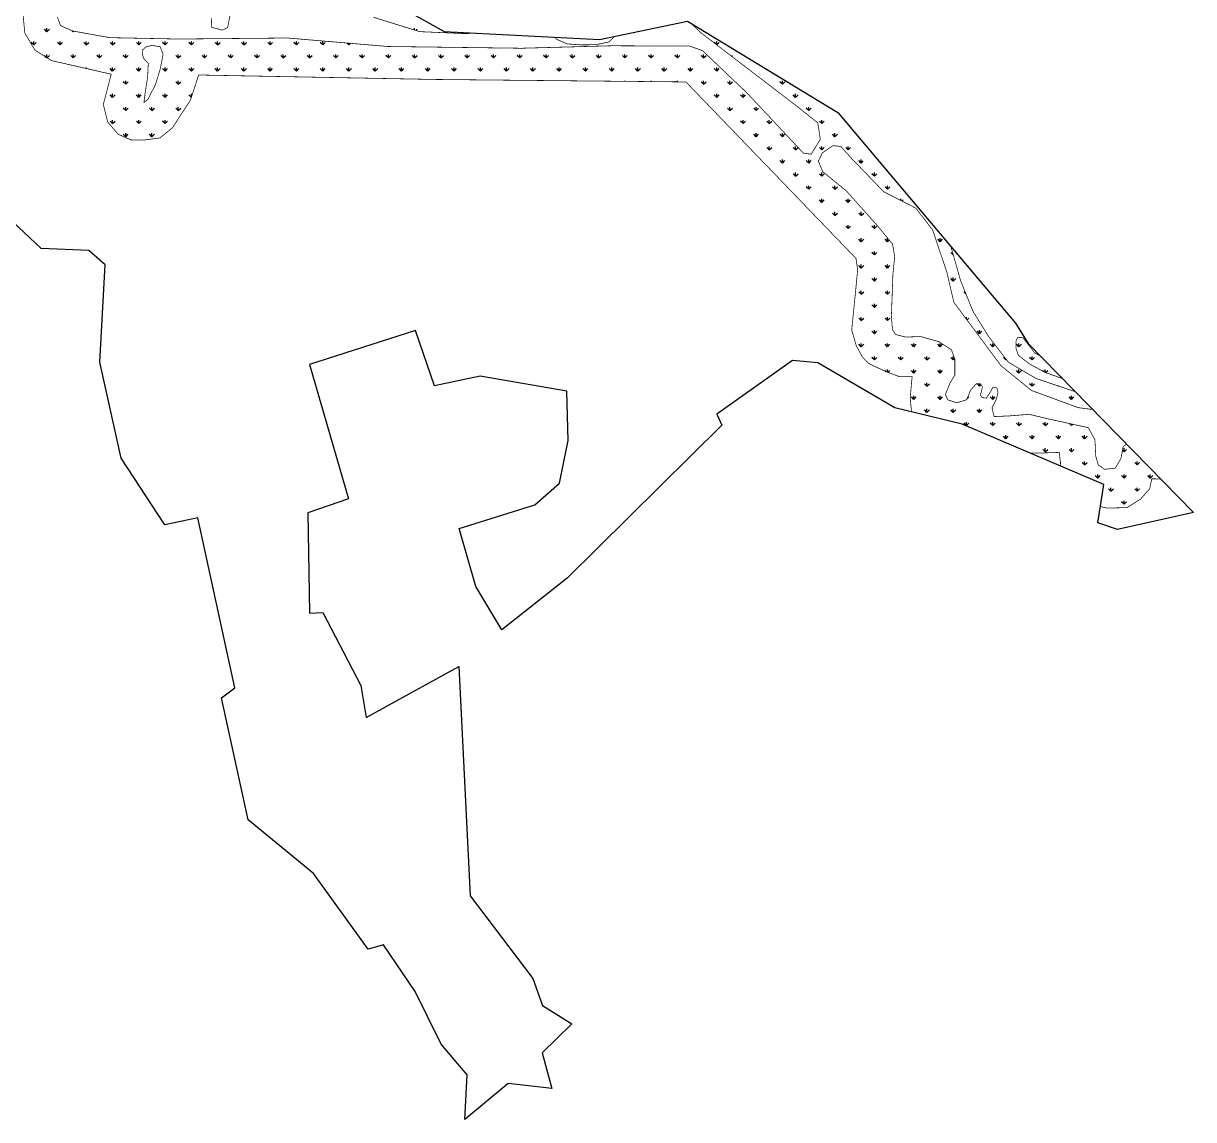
# Model space of a CAD drawing. Header units: metres. Extents: x 258845 to 261959, y 2180031 to 2183042.
# Drawn here: x 260359 to 261959, y 2180031 to 2181531 of the extents above; entities that cross this region are included whole.
import ezdxf

# ---------------------------------------------------------------- set-up
doc = ezdxf.new("R2010")
doc.units = ezdxf.units.M
doc.layers.add('MANGROOVES BUFFER ZONE', color=120, linetype='Continuous')
doc.layers.add('village', color=3, linetype='Continuous')

msp = doc.modelspace()

# ---------------------------------------------------------------- linework, layer by layer
at = {"layer": 'MANGROOVES BUFFER ZONE', "linetype": 'Continuous'}
for p, q in [((260391.5, 2181519.7), (260388.1, 2181523.1)), ((260391.5, 2181519.7), (260391.5, 2181524.5)), ((260391.5, 2181519.7), (260394.9, 2181523.1)), ((260427.4, 2181519.7), (260426.2, 2181521)), ((260427.4, 2181519.7), (260427.4, 2181520.7)), ((260427.4, 2181519.7), (260428.2, 2181520.5)), ((260891.1, 2181523), (260891, 2181523.1)), ((260894.4, 2181522), (260894.4, 2181524.5)), ((260896.1, 2181521.5), (260897.8, 2181523.1)), ((260373.5, 2181501.8), (260370.2, 2181505.1)), ((260373.5, 2181501.8), (260373.5, 2181506.5)), ((260373.5, 2181501.8), (260376.9, 2181505.1)), ((260409.5, 2181501.8), (260406.1, 2181505.1)), ((260409.5, 2181501.8), (260409.5, 2181506.5)), ((260409.5, 2181501.8), (260412.8, 2181505.1)), ((260445.4, 2181501.8), (260442, 2181505.1)), ((260445.4, 2181501.8), (260445.4, 2181506.5)), ((260445.4, 2181501.8), (260448.8, 2181505.1)), ((260481.3, 2181501.8), (260477.9, 2181505.1)), ((260481.3, 2181501.8), (260481.3, 2181506.5)), ((260481.3, 2181501.8), (260484.7, 2181505.1)), ((260517.2, 2181501.8), (260513.9, 2181505.1)), ((260517.2, 2181501.8), (260517.2, 2181506.5)), ((260517.2, 2181501.8), (260520.6, 2181505.1)), ((260553.2, 2181501.8), (260549.8, 2181505.1)), ((260553.2, 2181501.8), (260553.2, 2181506.5)), ((260553.2, 2181501.8), (260556.5, 2181505.1)), ((260589.1, 2181501.8), (260585.7, 2181505.1)), ((260589.1, 2181501.8), (260589.1, 2181506.5)), ((260589.1, 2181501.8), (260592.4, 2181505.1)), ((260625, 2181501.8), (260621.6, 2181505.1)), ((260625, 2181501.8), (260625, 2181506.5)), ((260625, 2181501.8), (260628.4, 2181505.1)), ((260660.9, 2181501.8), (260657.5, 2181505.1)), ((260660.9, 2181501.8), (260660.9, 2181506.5)), ((260660.9, 2181501.8), (260664.3, 2181505.1)), ((260696.8, 2181501.8), (260693.5, 2181505.1)), ((260696.8, 2181501.8), (260696.8, 2181506.5)), ((260696.8, 2181501.8), (260700.2, 2181505.1)), ((260732.8, 2181501.8), (260729.4, 2181505.1)), ((260732.8, 2181501.8), (260732.8, 2181506.5)), ((260732.8, 2181501.8), (260736.1, 2181505.1)), ((260768.7, 2181501.8), (260765.3, 2181505.1)), ((260768.7, 2181501.8), (260768.7, 2181506.5)), ((260768.7, 2181501.8), (260772, 2181505.1)), ((260804.6, 2181501.8), (260802.1, 2181504.2)), ((260804.6, 2181501.8), (260804.6, 2181504)), ((260804.6, 2181501.8), (260806.7, 2181503.9)), ((261307.5, 2181501.8), (261304.1, 2181505.1)), ((261307.5, 2181501.8), (261307.5, 2181506.5)), ((261307.5, 2181501.8), (261310.9, 2181505.1)), ((260390.7, 2181484.6), (260388.1, 2181487.2)), ((260391.5, 2181484.1), (260391.5, 2181488.6)), ((260391.7, 2181484), (260394.9, 2181487.2)), ((260427.4, 2181483.8), (260424.1, 2181487.2)), ((260427.4, 2181483.8), (260427.4, 2181488.6)), ((260427.4, 2181483.8), (260430.8, 2181487.2)), ((260463.3, 2181483.8), (260460, 2181487.2)), ((260463.3, 2181483.8), (260463.3, 2181488.6)), ((260463.3, 2181483.8), (260466.7, 2181487.2)), ((260499.3, 2181483.8), (260495.9, 2181487.2)), ((260499.3, 2181483.8), (260499.3, 2181488.6)), ((260499.3, 2181483.8), (260502.6, 2181487.2)), ((260571.1, 2181483.8), (260567.7, 2181487.2)), ((260571.1, 2181483.8), (260571.1, 2181488.6)), ((260571.1, 2181483.8), (260574.5, 2181487.2)), ((260607, 2181483.8), (260603.7, 2181487.2)), ((260607, 2181483.8), (260607, 2181488.6)), ((260607, 2181483.8), (260610.4, 2181487.2)), ((260643, 2181483.8), (260639.6, 2181487.2)), ((260643, 2181483.8), (260643, 2181488.6)), ((260643, 2181483.8), (260646.3, 2181487.2)), ((260678.9, 2181483.8), (260675.5, 2181487.2)), ((260678.9, 2181483.8), (260678.9, 2181488.6)), ((260678.9, 2181483.8), (260682.2, 2181487.2)), ((260714.8, 2181483.8), (260711.4, 2181487.2)), ((260714.8, 2181483.8), (260714.8, 2181488.6)), ((260714.8, 2181483.8), (260718.2, 2181487.2)), ((260750.7, 2181483.8), (260747.3, 2181487.2)), ((260750.7, 2181483.8), (260750.7, 2181488.6)), ((260750.7, 2181483.8), (260754.1, 2181487.2)), ((260786.6, 2181483.8), (260783.3, 2181487.2)), ((260786.6, 2181483.8), (260786.6, 2181488.6)), ((260786.6, 2181483.8), (260790, 2181487.2)), ((260822.6, 2181483.8), (260819.2, 2181487.2)), ((260822.6, 2181483.8), (260822.6, 2181488.6)), ((260822.6, 2181483.8), (260825.9, 2181487.2)), ((260858.5, 2181483.8), (260855.1, 2181487.2)), ((260858.5, 2181483.8), (260858.5, 2181488.6)), ((260858.5, 2181483.8), (260861.8, 2181487.2)), ((260894.4, 2181483.8), (260891, 2181487.2)), ((260894.4, 2181483.8), (260894.4, 2181488.6)), ((260894.4, 2181483.8), (260897.8, 2181487.2)), ((260930.3, 2181483.8), (260927, 2181487.2)), ((260930.3, 2181483.8), (260930.3, 2181488.6)), ((260930.3, 2181483.8), (260933.7, 2181487.2)), ((260966.2, 2181483.8), (260962.9, 2181487.2)), ((260966.2, 2181483.8), (260966.2, 2181488.6)), ((260966.2, 2181483.8), (260969.6, 2181487.2)), ((261002.2, 2181483.8), (260998.8, 2181487.2)), ((261002.2, 2181483.8), (261002.2, 2181488.6)), ((261002.2, 2181483.8), (261005.5, 2181487.2)), ((261038.1, 2181483.8), (261034.7, 2181487.2)), ((261038.1, 2181483.8), (261038.1, 2181488.6)), ((261038.1, 2181483.8), (261041.5, 2181487.2)), ((261074, 2181483.8), (261070.6, 2181487.2)), ((261074, 2181483.8), (261074, 2181488.6)), ((261074, 2181483.8), (261077.4, 2181487.2)), ((261109.9, 2181483.8), (261106.6, 2181487.2)), ((261109.9, 2181483.8), (261109.9, 2181488.6)), ((261109.9, 2181483.8), (261113.3, 2181487.2)), ((261145.8, 2181483.8), (261142.5, 2181487.2)), ((261145.8, 2181483.8), (261145.8, 2181488.6)), ((261145.8, 2181483.8), (261149.2, 2181487.2)), ((261181.8, 2181483.8), (261178.4, 2181487.2)), ((261181.8, 2181483.8), (261181.8, 2181488.6)), ((261181.8, 2181483.8), (261185.1, 2181487.2)), ((261217.7, 2181483.8), (261214.3, 2181487.2)), ((261217.7, 2181483.8), (261217.7, 2181488.6)), ((261217.7, 2181483.8), (261221.1, 2181487.2)), ((261253.6, 2181483.8), (261250.2, 2181487.2)), ((261253.6, 2181483.8), (261253.6, 2181488.6)), ((261253.6, 2181483.8), (261257, 2181487.2)), ((261289.5, 2181483.8), (261286.2, 2181487.2)), ((261289.5, 2181483.8), (261289.5, 2181488.6)), ((261289.5, 2181483.8), (261292.9, 2181487.2)), ((261325.5, 2181487.9), (261325.5, 2181488.6)), ((261327.8, 2181486.1), (261328.8, 2181487.2)), ((260445.4, 2181469.4), (260445.4, 2181470.6)), ((260448.3, 2181468.7), (260448.8, 2181469.2)), ((260481.3, 2181465.9), (260477.9, 2181469.2)), ((260481.3, 2181465.9), (260481.3, 2181470.6)), ((260481.3, 2181465.9), (260484.7, 2181469.2)), ((260517.2, 2181465.9), (260513.9, 2181469.2)), ((260517.2, 2181465.9), (260517.2, 2181470.6)), ((260517.2, 2181465.9), (260520.6, 2181469.2)), ((260553.2, 2181465.9), (260549.8, 2181469.2)), ((260553.2, 2181465.9), (260553.2, 2181470.6)), ((260553.2, 2181465.9), (260556.5, 2181469.2)), ((260589.1, 2181465.9), (260585.7, 2181469.2)), ((260589.1, 2181465.9), (260589.1, 2181470.6)), ((260589.1, 2181465.9), (260592.4, 2181469.2)), ((260625, 2181465.9), (260621.6, 2181469.2)), ((260625, 2181465.9), (260625, 2181470.6)), ((260625, 2181465.9), (260628.4, 2181469.2)), ((260660.9, 2181465.9), (260657.5, 2181469.2)), ((260660.9, 2181465.9), (260660.9, 2181470.6)), ((260660.9, 2181465.9), (260664.3, 2181469.2)), ((260696.8, 2181465.9), (260693.5, 2181469.2)), ((260696.8, 2181465.9), (260696.8, 2181470.6)), ((260696.8, 2181465.9), (260700.2, 2181469.2)), ((260732.8, 2181465.9), (260729.4, 2181469.2)), ((260732.8, 2181465.9), (260732.8, 2181470.6)), ((260732.8, 2181465.9), (260736.1, 2181469.2)), ((260768.7, 2181465.9), (260765.3, 2181469.2)), ((260768.7, 2181465.9), (260768.7, 2181470.6)), ((260768.7, 2181465.9), (260772, 2181469.2)), ((260804.6, 2181465.9), (260801.2, 2181469.2)), ((260804.6, 2181465.9), (260804.6, 2181470.6)), ((260804.6, 2181465.9), (260808, 2181469.2)), ((260840.5, 2181465.9), (260837.2, 2181469.2)), ((260840.5, 2181465.9), (260840.5, 2181470.6)), ((260840.5, 2181465.9), (260843.9, 2181469.2)), ((260876.4, 2181465.9), (260873.1, 2181469.2)), ((260876.4, 2181465.9), (260876.4, 2181470.6)), ((260876.4, 2181465.9), (260879.8, 2181469.2)), ((260912.4, 2181465.9), (260909, 2181469.2)), ((260912.4, 2181465.9), (260912.4, 2181470.6)), ((260912.4, 2181465.9), (260915.7, 2181469.2)), ((260948.3, 2181465.9), (260944.9, 2181469.2)), ((260948.3, 2181465.9), (260948.3, 2181470.6)), ((260948.3, 2181465.9), (260951.6, 2181469.2)), ((260984.2, 2181465.9), (260980.8, 2181469.2)), ((260984.2, 2181465.9), (260984.2, 2181470.6)), ((260984.2, 2181465.9), (260987.6, 2181469.2)), ((261020.1, 2181465.9), (261016.8, 2181469.2)), ((261020.1, 2181465.9), (261020.1, 2181470.6)), ((261020.1, 2181465.9), (261023.5, 2181469.2)), ((261056, 2181465.9), (261052.7, 2181469.2)), ((261056, 2181465.9), (261056, 2181470.6)), ((261056, 2181465.9), (261059.4, 2181469.2)), ((261092, 2181465.9), (261088.6, 2181469.2)), ((261092, 2181465.9), (261092, 2181470.6)), ((261092, 2181465.9), (261095.3, 2181469.2)), ((261127.9, 2181465.9), (261124.5, 2181469.2)), ((261127.9, 2181465.9), (261127.9, 2181470.6)), ((261127.9, 2181465.9), (261131.3, 2181469.2)), ((261163.8, 2181465.9), (261160.4, 2181469.2)), ((261163.8, 2181465.9), (261163.8, 2181470.6)), ((261163.8, 2181465.9), (261167.2, 2181469.2)), ((261199.7, 2181465.9), (261196.4, 2181469.2)), ((261199.7, 2181465.9), (261199.7, 2181470.6)), ((261199.7, 2181465.9), (261203.1, 2181469.2)), ((261235.7, 2181465.9), (261232.3, 2181469.2)), ((261235.7, 2181465.9), (261235.7, 2181470.6)), ((261235.7, 2181465.9), (261239, 2181469.2)), ((261271.6, 2181465.9), (261268.2, 2181469.2)), ((261271.6, 2181465.9), (261271.6, 2181470.6)), ((261271.6, 2181465.9), (261274.9, 2181469.2)), ((261307.5, 2181465.9), (261304.1, 2181469.2)), ((261307.5, 2181465.9), (261307.5, 2181470.6)), ((261307.5, 2181465.9), (261310.9, 2181469.2)), ((260499.3, 2181447.9), (260495.9, 2181451.3)), ((260499.3, 2181447.9), (260499.3, 2181452.7)), ((260499.3, 2181447.9), (260502.6, 2181451.3)), ((260571.1, 2181447.9), (260567.7, 2181451.3)), ((260571.1, 2181447.9), (260571.1, 2181452.7)), ((260571.1, 2181447.9), (260574.5, 2181451.3)), ((261109.9, 2181452.5), (261109.9, 2181452.7)), ((261145.8, 2181452.2), (261145.8, 2181452.7)), ((261181.8, 2181451.8), (261181.8, 2181452.7)), ((261217.7, 2181451.4), (261217.7, 2181452.7)), ((261250.4, 2181451.1), (261250.2, 2181451.3)), ((261253.6, 2181451.1), (261253.6, 2181452.7)), ((261256.8, 2181451.1), (261257, 2181451.3)), ((261289.5, 2181447.9), (261286.2, 2181451.3)), ((261289.5, 2181447.9), (261289.5, 2181452.7)), ((261289.5, 2181447.9), (261292.9, 2181451.3)), ((261325.5, 2181447.9), (261322.1, 2181451.3)), ((261325.5, 2181447.9), (261325.5, 2181452.7)), ((261325.5, 2181447.9), (261328.8, 2181451.3)), ((261397.3, 2181447.9), (261393.9, 2181451.3)), ((261397.3, 2181447.9), (261397.3, 2181452.7)), ((261397.3, 2181447.9), (261400.7, 2181451.3)), ((260481.3, 2181429.9), (260477.9, 2181433.3)), ((260481.3, 2181429.9), (260481.3, 2181434.7)), ((260481.3, 2181429.9), (260484.7, 2181433.3)), ((260517.2, 2181429.9), (260513.9, 2181433.3)), ((260517.2, 2181429.9), (260517.2, 2181434.7)), ((260517.2, 2181429.9), (260520.6, 2181433.3)), ((260553.2, 2181429.9), (260549.8, 2181433.3)), ((260553.2, 2181429.9), (260553.2, 2181434.7)), ((260553.2, 2181429.9), (260556.5, 2181433.3)), ((260589, 2181430), (260585.7, 2181433.3)), ((260589.1, 2181430.1), (260589.1, 2181434.7)), ((261307.5, 2181429.9), (261304.1, 2181433.3)), ((261307.5, 2181429.9), (261307.5, 2181434.7)), ((261307.5, 2181429.9), (261310.9, 2181433.3)), ((261343.4, 2181429.9), (261340, 2181433.3)), ((261343.4, 2181429.9), (261343.4, 2181434.7)), ((261343.4, 2181429.9), (261346.8, 2181433.3)), ((261415.3, 2181429.9), (261411.9, 2181433.3)), ((261415.3, 2181429.9), (261415.3, 2181434.7)), ((261415.3, 2181429.9), (261418.6, 2181433.3)), ((260499.3, 2181412), (260495.9, 2181415.3)), ((260499.3, 2181412), (260499.3, 2181416.7)), ((260499.3, 2181412), (260502.6, 2181415.3)), ((260535.2, 2181412), (260531.8, 2181415.3)), ((260535.2, 2181412), (260535.2, 2181416.7)), ((260535.2, 2181412), (260538.6, 2181415.3)), ((260571.1, 2181412), (260567.7, 2181415.3)), ((260571.1, 2181412), (260571.1, 2181416.7)), ((260571.1, 2181412), (260574.5, 2181415.3)), ((261325.5, 2181412), (261322.1, 2181415.3)), ((261325.5, 2181412), (261325.5, 2181416.7)), ((261325.5, 2181412), (261328.8, 2181415.3)), ((261361.4, 2181412), (261358, 2181415.3)), ((261361.4, 2181412), (261361.4, 2181416.7)), ((261361.4, 2181412), (261364.7, 2181415.3)), ((261433.2, 2181412), (261429.8, 2181415.3)), ((261433.2, 2181412), (261433.2, 2181416.7)), ((261433.2, 2181412), (261436.6, 2181415.3)), ((260481.3, 2181394), (260481.3, 2181398.8)), ((260517.2, 2181394), (260517.2, 2181398.8)), ((260553.2, 2181394), (260553.2, 2181398.8)), ((261343.4, 2181394), (261343.4, 2181398.8)), ((261379.3, 2181394), (261379.3, 2181398.8)), ((261451.2, 2181394), (261451.2, 2181398.8)), ((260481.3, 2181394), (260477.9, 2181397.4)), ((260481.3, 2181394), (260484.7, 2181397.4)), ((260517.2, 2181394), (260513.9, 2181397.4)), ((260517.2, 2181394), (260520.6, 2181397.4)), ((260553.2, 2181394), (260549.8, 2181397.4)), ((260553.2, 2181394), (260556.5, 2181397.4)), ((261343.4, 2181394), (261340, 2181397.4)), ((261343.4, 2181394), (261346.8, 2181397.4)), ((261379.3, 2181394), (261376, 2181397.4)), ((261379.3, 2181394), (261382.7, 2181397.4)), ((261451.2, 2181394), (261447.8, 2181397.4)), ((261451.2, 2181394), (261454.5, 2181397.4)), ((260499.3, 2181376.1), (260495.9, 2181379.4)), ((260499.3, 2181376.1), (260499.3, 2181380.8)), ((260499.3, 2181376.1), (260502.6, 2181379.4)), ((260535.2, 2181376.1), (260531.8, 2181379.4)), ((260535.2, 2181376.1), (260535.2, 2181380.8)), ((260535.2, 2181376.1), (260538.6, 2181379.4)), ((261361.4, 2181376.1), (261358, 2181379.4)), ((261361.4, 2181376.1), (261361.4, 2181380.8)), ((261361.4, 2181376.1), (261364.7, 2181379.4)), ((261397.3, 2181376.1), (261393.9, 2181379.4)), ((261397.3, 2181376.1), (261397.3, 2181380.8)), ((261397.3, 2181376.1), (261400.7, 2181379.4)), ((261469.1, 2181376.1), (261465.8, 2181379.4)), ((261469.1, 2181376.1), (261469.1, 2181380.8)), ((261469.1, 2181376.1), (261472.5, 2181379.4)), ((261379.3, 2181358.1), (261376, 2181361.5)), ((261379.3, 2181358.1), (261379.3, 2181362.9)), ((261379.3, 2181358.1), (261382.7, 2181361.5)), ((261415.3, 2181358.1), (261411.9, 2181361.5)), ((261415.3, 2181358.1), (261415.3, 2181362.9)), ((261415.3, 2181358.1), (261418.6, 2181361.4)), ((261451.2, 2181358.1), (261447.8, 2181361.5)), ((261451.2, 2181358.1), (261451.2, 2181362.9)), ((261451.2, 2181358.1), (261454.5, 2181361.5)), ((261487.1, 2181358.1), (261483.7, 2181361.5)), ((261487.1, 2181358.1), (261487.1, 2181362.9)), ((261487.1, 2181358.1), (261490.5, 2181361.5)), ((261397.3, 2181340.1), (261393.9, 2181343.5)), ((261397.3, 2181340.1), (261397.3, 2181344.9)), ((261397.3, 2181340.1), (261400.7, 2181343.5)), ((261433.2, 2181340.1), (261429.8, 2181343.5)), ((261433.2, 2181340.1), (261433.2, 2181344.9)), ((261433.2, 2181340.1), (261436.6, 2181343.5)), ((261505.1, 2181340.1), (261501.7, 2181343.5)), ((261505.1, 2181340.1), (261505.1, 2181344.9)), ((261505.1, 2181340.1), (261507.8, 2181342.9)), ((261415.3, 2181322.2), (261411.9, 2181325.5)), ((261415.3, 2181322.2), (261415.3, 2181326.9)), ((261415.3, 2181322.2), (261418.6, 2181325.5)), ((261451.2, 2181322.2), (261447.8, 2181325.5)), ((261451.2, 2181322.2), (261451.2, 2181326.9)), ((261451.2, 2181322.2), (261454.5, 2181325.5)), ((261523, 2181322.2), (261519.7, 2181325.5)), ((261523, 2181322.2), (261523, 2181326.9)), ((261523, 2181322.2), (261526.4, 2181325.5)), ((261433.2, 2181304.2), (261429.8, 2181307.6)), ((261433.2, 2181304.2), (261433.2, 2181309)), ((261433.2, 2181304.2), (261436.6, 2181307.6)), ((261469.1, 2181304.2), (261465.8, 2181307.6)), ((261469.1, 2181304.2), (261469.1, 2181309)), ((261469.1, 2181304.2), (261472.5, 2181307.6)), ((261541, 2181304.2), (261537.6, 2181307.6)), ((261541, 2181304.2), (261541, 2181309)), ((261541, 2181304.2), (261544.3, 2181307.6)), ((261451.2, 2181286.3), (261447.8, 2181289.6)), ((261451.2, 2181286.3), (261451.2, 2181291)), ((261451.2, 2181286.3), (261454.5, 2181289.6)), ((261487.1, 2181286.3), (261483.7, 2181289.6)), ((261487.1, 2181286.3), (261487.1, 2181291)), ((261487.1, 2181286.3), (261490.5, 2181289.6)), ((261558.9, 2181288.9), (261558.9, 2181291)), ((261560.7, 2181288), (261562.3, 2181289.6)), ((261469.1, 2181268.3), (261465.8, 2181271.7)), ((261469.1, 2181268.3), (261469.1, 2181273.1)), ((261469.1, 2181268.3), (261472.5, 2181271.7)), ((261505.1, 2181268.3), (261501.7, 2181271.7)), ((261505.1, 2181268.3), (261505.1, 2181273.1)), ((261505.1, 2181268.3), (261508.4, 2181271.7)), ((261487.1, 2181250.3), (261483.7, 2181253.7)), ((261487.1, 2181250.3), (261487.1, 2181255.1)), ((261487.1, 2181250.3), (261490.5, 2181253.7)), ((261523, 2181250.3), (261519.7, 2181253.7)), ((261523, 2181250.3), (261523, 2181255.1)), ((261523, 2181250.3), (261526.4, 2181253.7)), ((261505.1, 2181232.4), (261501.7, 2181235.7)), ((261505.1, 2181232.4), (261505.1, 2181237.1)), ((261505.1, 2181232.4), (261508.4, 2181235.7)), ((261541, 2181232.4), (261537.6, 2181235.7)), ((261541, 2181232.4), (261541, 2181237.1)), ((261541, 2181232.4), (261543.3, 2181234.7)), ((261612.8, 2181232.4), (261609.5, 2181235.7)), ((261612.8, 2181232.4), (261612.8, 2181237.1)), ((261612.8, 2181232.4), (261616.2, 2181235.7)), ((261490.2, 2181217.5), (261490.5, 2181217.8)), ((261523, 2181214.4), (261519.7, 2181217.8)), ((261523, 2181214.4), (261523, 2181219.2)), ((261523, 2181214.4), (261526.4, 2181217.8)), ((261630.8, 2181214.4), (261627.4, 2181217.8)), ((261630.8, 2181214.4), (261630.8, 2181214.5)), ((261630.8, 2181214.4), (261630.8, 2181214.4)), ((261505.1, 2181196.4), (261501.7, 2181199.8)), ((261505.1, 2181196.4), (261505.1, 2181201.2)), ((261505.1, 2181196.4), (261508.4, 2181199.8)), ((261541, 2181196.4), (261537.6, 2181199.8)), ((261541, 2181196.4), (261541, 2181201.2)), ((261541, 2181196.4), (261544.3, 2181199.8)), ((261523, 2181178.5), (261519.7, 2181181.9)), ((261523, 2181178.5), (261523, 2181183.3)), ((261523, 2181178.5), (261526.4, 2181181.9)), ((261630.8, 2181178.5), (261627.4, 2181181.9)), ((261630.8, 2181178.5), (261630.8, 2181183.3)), ((261630.8, 2181178.5), (261634.1, 2181181.9)), ((261505.1, 2181160.5), (261501.7, 2181163.9)), ((261505.1, 2181160.5), (261505.1, 2181165.3)), ((261505.1, 2181160.5), (261508.4, 2181163.9)), ((261541, 2181160.5), (261537.6, 2181163.9)), ((261541, 2181160.5), (261541, 2181165.3)), ((261541, 2181160.5), (261544.3, 2181163.9)), ((261648.1, 2181161.2), (261645.4, 2181163.9)), ((261523, 2181142.6), (261519.7, 2181145.9)), ((261523, 2181142.6), (261523, 2181147.3)), ((261523, 2181142.6), (261526.4, 2181145.9)), ((261505.1, 2181124.6), (261501.7, 2181128)), ((261505.1, 2181124.6), (261505.1, 2181129.4)), ((261505.1, 2181124.6), (261508.4, 2181128)), ((261541, 2181124.6), (261537.6, 2181128)), ((261541, 2181124.6), (261541, 2181129.4)), ((261541, 2181124.6), (261544.3, 2181128)), ((261648.7, 2181126.6), (261648.7, 2181129.4)), ((261649.6, 2181125.4), (261652.1, 2181128)), ((261523, 2181106.6), (261519.7, 2181110)), ((261523, 2181106.6), (261523, 2181111.4)), ((261523, 2181106.6), (261526.4, 2181110)), ((261666.7, 2181106.6), (261663.3, 2181110)), ((261666.7, 2181106.6), (261666.7, 2181111.4)), ((261666.7, 2181106.6), (261670.1, 2181110)), ((261505.1, 2181088.7), (261501.7, 2181092.1)), ((261505.1, 2181088.7), (261505.1, 2181093.4)), ((261505.1, 2181088.7), (261508.4, 2181092.1)), ((261541, 2181088.7), (261537.6, 2181092.1)), ((261541, 2181088.7), (261541, 2181093.4)), ((261541, 2181088.7), (261544.3, 2181092.1)), ((261576.9, 2181088.7), (261573.5, 2181092.1)), ((261576.9, 2181088.7), (261576.9, 2181093.4)), ((261576.9, 2181088.7), (261580.3, 2181092.1)), ((261612.8, 2181088.7), (261609.5, 2181092.1)), ((261612.8, 2181088.7), (261612.8, 2181093.4)), ((261612.8, 2181088.7), (261616.2, 2181092.1)), ((261684.7, 2181088.7), (261681.3, 2181092.1)), ((261684.7, 2181088.7), (261684.7, 2181093.4)), ((261684.7, 2181088.7), (261687.6, 2181091.7)), ((261720.6, 2181088.7), (261717.2, 2181092.1)), ((261720.6, 2181088.7), (261720.6, 2181093.4)), ((261720.6, 2181088.7), (261724, 2181092.1)), ((261523, 2181070.7), (261519.7, 2181074.1)), ((261523, 2181070.7), (261523, 2181075.5)), ((261523, 2181070.7), (261526.4, 2181074.1)), ((261558.9, 2181070.7), (261555.6, 2181074.1)), ((261558.9, 2181070.7), (261558.9, 2181075.5)), ((261558.9, 2181070.7), (261562.3, 2181074.1)), ((261594.9, 2181070.7), (261591.5, 2181074.1)), ((261594.9, 2181070.7), (261594.9, 2181075.5)), ((261594.9, 2181070.7), (261598.2, 2181074.1)), ((261630.8, 2181070.7), (261627.4, 2181074.1)), ((261630.8, 2181070.7), (261630.8, 2181075.5)), ((261630.8, 2181070.7), (261632.6, 2181072.6)), ((261702.6, 2181070.7), (261699.3, 2181074.1)), ((261702.6, 2181070.7), (261702.6, 2181072.2)), ((261702.6, 2181070.7), (261703.3, 2181071.4)), ((261738.5, 2181070.7), (261735.2, 2181074.1)), ((261738.5, 2181070.7), (261738.5, 2181075.5)), ((261738.5, 2181070.7), (261741.9, 2181074.1)), ((261539.1, 2181054.6), (261537.6, 2181056.1)), ((261541, 2181053.9), (261541, 2181057.5)), ((261541.8, 2181053.6), (261544.3, 2181056.1)), ((261576.9, 2181052.8), (261573.5, 2181056.1)), ((261576.9, 2181052.8), (261576.9, 2181057.5)), ((261576.9, 2181052.8), (261580.3, 2181056.1)), ((261612.8, 2181052.8), (261609.5, 2181056.1)), ((261612.8, 2181052.8), (261612.8, 2181057.5)), ((261612.8, 2181052.8), (261616.2, 2181056.1)), ((261720.6, 2181052.8), (261717.2, 2181056.1)), ((261720.6, 2181052.8), (261720.6, 2181057.5)), ((261720.6, 2181052.8), (261724, 2181056.1)), ((261754.4, 2181054.8), (261753.1, 2181056.1)), ((261756.5, 2181053.7), (261756.5, 2181057.5)), ((261757.1, 2181053.4), (261759.9, 2181056.1)), ((261594.9, 2181034.8), (261591.5, 2181038.2)), ((261594.9, 2181034.8), (261594.9, 2181039.6)), ((261594.9, 2181034.8), (261598.2, 2181038.2)), ((261666.7, 2181034.8), (261663.4, 2181038.1)), ((261666.7, 2181034.8), (261666.7, 2181038.3)), ((261666.7, 2181034.8), (261668.7, 2181036.8)), ((261738.5, 2181034.8), (261735.2, 2181038.2)), ((261738.5, 2181034.8), (261738.5, 2181039.6)), ((261738.5, 2181034.8), (261741.9, 2181038.2)), ((261774.5, 2181034.8), (261774, 2181035.2)), ((261774.5, 2181034.8), (261774.5, 2181035.1)), ((261774.5, 2181034.8), (261774.7, 2181035)), ((261576.9, 2181016.8), (261573.5, 2181020.2)), ((261576.9, 2181016.8), (261576.9, 2181021.6)), ((261576.9, 2181016.8), (261580.3, 2181020.2)), ((261612.8, 2181016.8), (261609.5, 2181020.2)), ((261612.8, 2181016.8), (261612.8, 2181021.6)), ((261612.8, 2181016.8), (261616.2, 2181020.2)), ((261649.7, 2181017.8), (261652.1, 2181020.2)), ((261684.7, 2181016.8), (261681.3, 2181020.2)), ((261684.7, 2181016.8), (261684.7, 2181021.6)), ((261684.7, 2181016.8), (261688, 2181020.2)), ((261792.4, 2181016.8), (261789.1, 2181020.2)), ((261792.4, 2181016.8), (261792.4, 2181021.6)), ((261792.4, 2181016.8), (261795.8, 2181020.2)), ((261594.9, 2180998.9), (261591.5, 2181002.3)), ((261594.9, 2180998.9), (261594.9, 2181003.6)), ((261594.9, 2180998.9), (261598.2, 2181002.3)), ((261630.8, 2180998.9), (261627.4, 2181002.3)), ((261630.8, 2180998.9), (261630.8, 2181003.6)), ((261630.8, 2180998.9), (261634.1, 2181002.3)), ((261666.7, 2180998.9), (261663.3, 2181002.3)), ((261666.7, 2180998.9), (261666.7, 2181003.6)), ((261666.7, 2180998.9), (261670.1, 2181002.3)), ((261648.7, 2180980.9), (261645.4, 2180984.3)), ((261648.7, 2180980.9), (261648.7, 2180985.7)), ((261648.7, 2180980.9), (261652.1, 2180984.3)), ((261684.7, 2180980.9), (261681.3, 2180984.3)), ((261684.7, 2180980.9), (261684.7, 2180985.7)), ((261684.7, 2180980.9), (261688, 2180984.3)), ((261720.6, 2180980.9), (261717.2, 2180984.3)), ((261720.6, 2180980.9), (261720.6, 2180985.7)), ((261720.6, 2180980.9), (261724, 2180984.3)), ((261756.5, 2180980.9), (261753.1, 2180984.3)), ((261756.5, 2180980.9), (261756.5, 2180985.7)), ((261756.5, 2180980.9), (261759.9, 2180984.3)), ((261792.4, 2180980.9), (261789.6, 2180983.7)), ((261792.4, 2180980.9), (261792.4, 2180983.1)), ((261792.4, 2180980.9), (261794.2, 2180982.7)), ((261702.6, 2180963), (261699.3, 2180966.3)), ((261702.6, 2180963), (261702.6, 2180967.7)), ((261702.6, 2180963), (261706, 2180966.3)), ((261738.5, 2180963), (261735.2, 2180966.3)), ((261738.5, 2180963), (261738.5, 2180967.7)), ((261738.5, 2180963), (261741.9, 2180966.3)), ((261774.5, 2180963), (261771.1, 2180966.3)), ((261774.5, 2180963), (261774.5, 2180967.7)), ((261774.5, 2180963), (261777.8, 2180966.3)), ((261810.4, 2180963), (261807, 2180966.3)), ((261810.4, 2180963), (261810.4, 2180967.7)), ((261810.4, 2180963), (261813.8, 2180966.3)), ((261756.5, 2180945), (261756.5, 2180949.8)), ((261792.4, 2180945), (261792.4, 2180949.8)), ((261864.3, 2180945), (261864.3, 2180949.8)), ((261756.5, 2180945), (261753.1, 2180948.4)), ((261756.5, 2180945), (261759.9, 2180948.4)), ((261792.4, 2180945), (261789.1, 2180948.4)), ((261792.4, 2180945), (261795.8, 2180948.4)), ((261825.2, 2180948.2), (261825, 2180948.4)), ((261864.3, 2180945), (261862.2, 2180947.1)), ((261864.3, 2180945), (261867.6, 2180948.4)), ((261777.3, 2180929.8), (261777.8, 2180930.4)), ((261810.4, 2180927), (261807, 2180930.4)), ((261810.4, 2180927), (261810.4, 2180931.8)), ((261810.4, 2180927), (261813.8, 2180930.4)), ((261882.2, 2180927), (261878.9, 2180930.4)), ((261882.2, 2180927), (261882.2, 2180931.8)), ((261882.2, 2180927), (261885.6, 2180930.4)), ((261828.3, 2180909.1), (261825, 2180912.4)), ((261828.3, 2180909.1), (261828.3, 2180913.8)), ((261828.3, 2180909.1), (261831.7, 2180912.4)), ((261864.3, 2180909.1), (261860.9, 2180912.4)), ((261864.3, 2180909.1), (261864.3, 2180913.8)), ((261864.3, 2180909.1), (261867.6, 2180912.4)), ((261900.2, 2180909.1), (261896.8, 2180912.4)), ((261900.2, 2180909.1), (261900.2, 2180913.8)), ((261900.2, 2180909.1), (261903.6, 2180912.4)), ((261846.3, 2180891.1), (261842.9, 2180894.5)), ((261846.3, 2180891.1), (261846.3, 2180895.9)), ((261846.3, 2180891.1), (261849.7, 2180894.5)), ((261882.2, 2180891.1), (261878.9, 2180894.5)), ((261882.2, 2180891.1), (261882.2, 2180895.9)), ((261882.2, 2180891.1), (261885.6, 2180894.5)), ((261864.3, 2180873.2), (261860.9, 2180876.5)), ((261864.3, 2180873.2), (261864.3, 2180877.9)), ((261864.3, 2180873.2), (261867.6, 2180876.5))]:
    msp.add_line(p, q, dxfattribs=at)
at = {"layer": 'MANGROOVES BUFFER ZONE', "const_width": 1, "flags": 128}
for points in [[(260357.2, 2181562.5), (260361.3, 2181518.1), (260375.2, 2181494.5), (260397.5, 2181480.3), (260479.5, 2181461.6), (260468.7, 2181420.1), (260474.7, 2181396.2), (260488.8, 2181379.6), (260506, 2181371.8), (260523.1, 2181371.4), (260546.1, 2181374.4), (260563.2, 2181388.2), (260587.8, 2181426.2), (260599.1, 2181460.5), (260922.4, 2181454.4), (261265.3, 2181451), (261497.8, 2181209.6), (261500.1, 2181193.6), (261492, 2181111.9), (261498.2, 2181090), (261506.8, 2181074.6), (261515.9, 2181065.5), (261537.9, 2181055.1), (261557.2, 2181047.8), (261574.6, 2181047.8), (261571.9, 2181018.4), (261573.8, 2180999.7)], [(261735.4, 2180943.4), (261745.5, 2180943.2), (261775.8, 2180944.2), (261777.8, 2180925.3)], [(261831.9, 2180870.1), (261841.2, 2180868), (261868.5, 2180868.7), (261886.7, 2180880.2), (261899.4, 2180894.4), (261902.2, 2180908.1), (261914.4, 2180907.9)]]:
    msp.add_lwpolyline(points, dxfattribs=at)
at = {"layer": 'MANGROOVES BUFFER ZONE', "const_width": 1}
for points in [[(260616.4, 2181538.7), (260616.9, 2181525.7), (260631.4, 2181521.9), (260638.6, 2181525.2), (260642.9, 2181546.9)], [(261272.3, 2181531.2), (261285.6, 2181518.4), (261415.3, 2181419.1), (261445.6, 2181395), (261449, 2181372.4), (261436.5, 2181352.1), (261425.9, 2181353.6), (261348.8, 2181435.9), (261288.1, 2181493.7), (261270.7, 2181500), (261164.5, 2181500.5), (261040.7, 2181497.1), (260857.6, 2181499.5), (260720.6, 2181511.1), (260571.7, 2181509.7), (260477.3, 2181511.6), (260426.5, 2181520.8), (260410.1, 2181528.1), (260405.8, 2181540.1)], [(260837.7, 2181539.6), (260901.3, 2181519.8), (260965.9, 2181517), (260972.7, 2181517.9)], [(261167.5, 2181513.2), (261160.1, 2181505.8), (261142.1, 2181501.9), (261121.5, 2181501.7), (261102.9, 2181503), (261088.2, 2181509.5), (261086.9, 2181512)], [(261821.4, 2181002.9), (261801.8, 2181005.4), (261737.8, 2181028.9), (261696.1, 2181062.8), (261631.6, 2181149.6), (261622.2, 2181190.2), (261602.6, 2181248.6), (261579.4, 2181278.5), (261535.7, 2181300.8), (261490.9, 2181347.3), (261477.2, 2181362.7), (261466.4, 2181363.9), (261451.7, 2181353.8), (261446.4, 2181342.6), (261452.4, 2181328.2), (261484.9, 2181301.7), (261528.3, 2181252.9), (261547.9, 2181229.1), (261550.7, 2181212.3), (261548.3, 2181187.9), (261546.2, 2181130.7), (261547.6, 2181112.5), (261551.8, 2181105.5), (261565.8, 2181102), (261586.1, 2181102.7), (261611.3, 2181095.7), (261628.4, 2181084.5), (261633, 2181071.6), (261633, 2181049.9), (261626.7, 2181039.7), (261620, 2181023.3), (261623.5, 2181016), (261635.8, 2181012.1), (261649.1, 2181016.3), (261654.3, 2181028.9), (261662, 2181038), (261667.6, 2181038.3), (261670.7, 2181034.1), (261669, 2181026.5), (261667.9, 2181022.3), (261670.7, 2181019.1), (261676, 2181018.4), (261680.9, 2181025.8), (261685.1, 2181033.4), (261690.3, 2181032.4), (261692.1, 2181026.5), (261689.6, 2181016.7), (261683.8, 2181005.4), (261686.6, 2180993.2), (261708.3, 2180994.2), (261734.6, 2180996.3), (261764, 2180989.3), (261815.4, 2180978.1), (261824.5, 2180961.7), (261825.6, 2180939.3), (261829.1, 2180927), (261837.8, 2180921.1), (261852.2, 2180922.5), (261860.2, 2180936.1), (261863, 2180951.8), (261867.7, 2180955.7)], [(261627.4, 2181226.4), (261640.9, 2181178.9), (261657.9, 2181137), (261679.2, 2181102.7), (261706.2, 2181067.6), (261743.8, 2181045.4), (261798.5, 2181027)], [(261779.8, 2181045.4), (261757.5, 2181053.2), (261734.4, 2181065.6), (261719.9, 2181077), (261716.5, 2181086.6), (261716.5, 2181096.4), (261719, 2181101.7), (261726.3, 2181101), (261742.2, 2181080.3), (261749.5, 2181076.4)]]:
    msp.add_lwpolyline(points, dxfattribs=at)
msp.add_lwpolyline([(260527.1, 2181499), (260535.4, 2181501.1), (260546.5, 2181499), (260550.4, 2181488.8), (260546.5, 2181468.6), (260540.3, 2181448), (260529.6, 2181427.2), (260524.3, 2181422.9), (260525.6, 2181433.9), (260529.3, 2181457.5), (260529.9, 2181470.1), (260530.2, 2181476.3), (260524.3, 2181482.4), (260521.9, 2181489.1), (260522.2, 2181494.7)], close=True, dxfattribs=at)
at = {"layer": 'village', "color": 3}
for points in [[(258844.9, 2182873, 0), (259541.5, 2183024, 0), (259549.6, 2183041.9, 0), (259918.8, 2182703.4, 0), (260307.7, 2182613.8, 0), (260342.7, 2182596.1, 0), (260587.2, 2182277.1, 0), (260644.6, 2181950, 0), (260651.4, 2181798, 0), (260717.1, 2181642.2, 0), (260934.8, 2181519.8, 0), (261147, 2181508.9, 0), (261267.3, 2181534.3, 0), (261473.2, 2181409.3, 0), (261716.1, 2181121.1, 0), (261733.2, 2181093, 0), (261959.4, 2180862, 0), (261855.4, 2180838.7, 0), (261828.3, 2180847.7, 0), (261836.7, 2180900.2, 0)], [(261836.7, 2180900.2, 0), (261643.2, 2180982.7, 0), (261551, 2181005.2, 0), (261445.6, 2181066.7, 0), (261410.9, 2181070, 0), (261307.4, 2180996.5, 0), (261314.3, 2180981.5, 0), (261102.8, 2180772.1, 0), (261013.7, 2180701.4, 0), (260977.9, 2180760.8, 0), (260955.2, 2180840.1, 0), (261058.5, 2180872.7, 0), (261092.5, 2180902, 0), (261104.2, 2180960.3, 0), (261102.3, 2181027.8, 0), (260983.8, 2181048.7, 0), (260921.7, 2181035.2, 0), (260895.4, 2181110.8, 0), (260750.5, 2181064.5, 0), (260803.9, 2180880.5, 0), (260748.4, 2180861.7, 0), (260750.8, 2180724.1, 0), (260768.9, 2180725.1, 0), (260820.7, 2180625.4, 0), (260828.1, 2180581.7, 0), (260955, 2180651.3, 0), (260970.2, 2180337.8, 0), (261055.9, 2180224.3, 0), (261069.1, 2180187.4, 0), (261109.2, 2180162.3, 0), (261068.8, 2180123, 0), (261081.8, 2180074.1, 0), (261022.1, 2180080.9, 0), (260962.9, 2180031.5, 0), (260966.3, 2180092.9, 0), (260930.6, 2180134.9, 0), (260894.9, 2180206.9, 0), (260851.9, 2180270.7, 0), (260830.9, 2180264.5, 0), (260755.9, 2180368.3, 0), (260666.7, 2180441.4, 0), (260630.1, 2180608.5, 0), (260648.6, 2180622, 0), (260598.1, 2180854.6, 0), (260553, 2180844.9, 0), (260493, 2180936.2, 0), (260463.8, 2181067.6, 0), (260471.1, 2181200.6, 0), (260449.1, 2181220.2, 0), (260383.9, 2181223.1, 0), (260329.6, 2181274.3, 0)]]:
    msp.add_polyline3d(points, dxfattribs=at)

doc.saveas('drawing.dxf')
